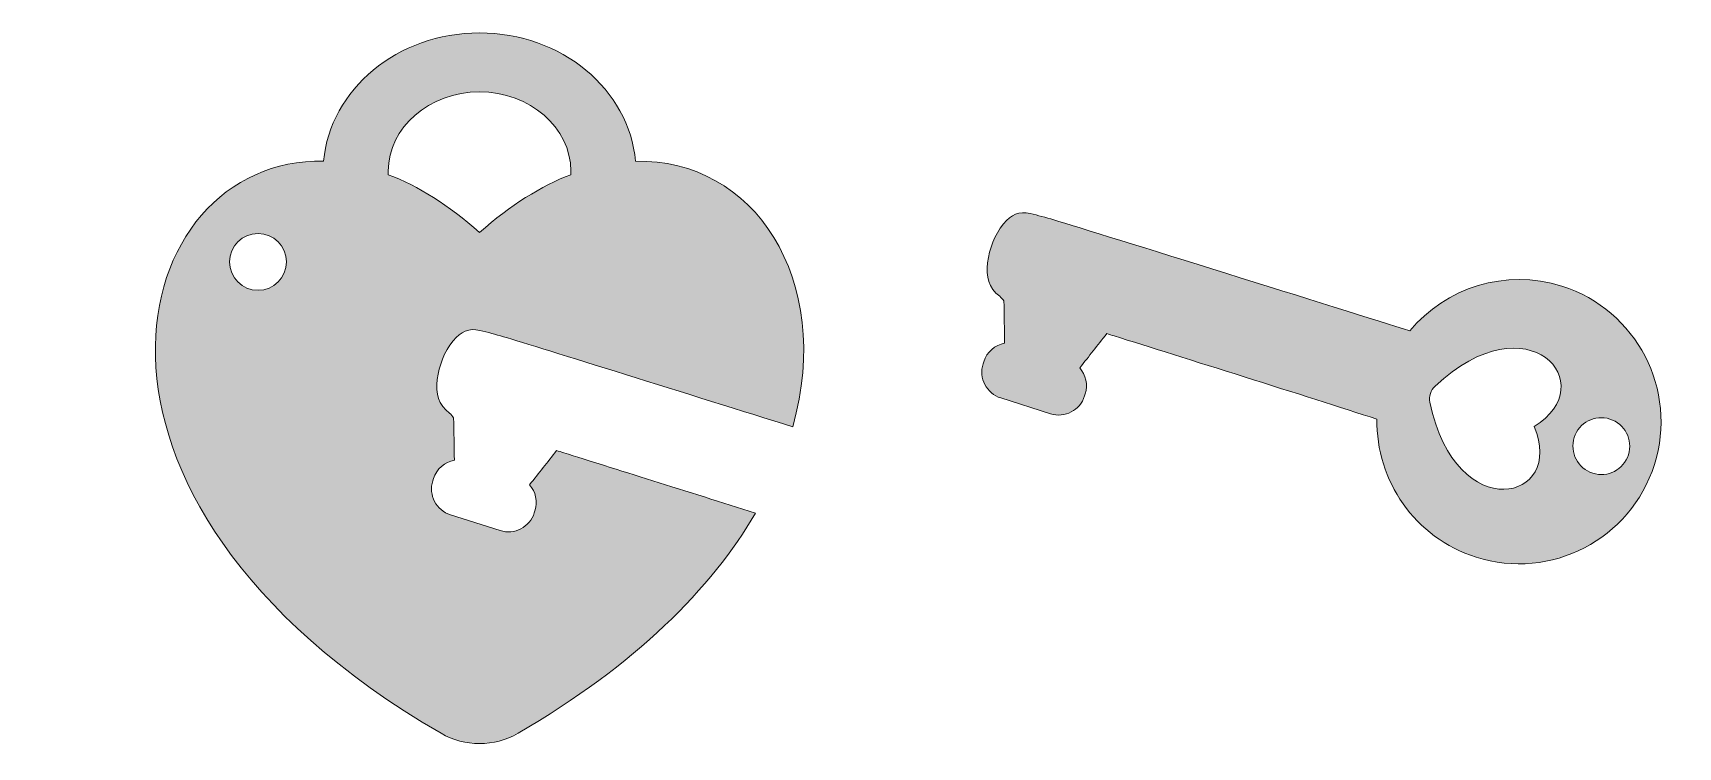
# Model space of a CAD drawing. Header units: inches. Extents: x 831 to 1159, y -1072 to -929.
import ezdxf

# ---------------------------------------------------------------- set-up
doc = ezdxf.new("R2010")
doc.units = ezdxf.units.IN
doc.header["$MEASUREMENT"] = 0
doc.layers.add('_U+0430_U+0440 1', color=7, linetype='Continuous')

msp = doc.modelspace()

# ---------------------------------------------------------------- hatches: boundary and pattern name
at = {"layer": '_U+0430_U+0440 1', "true_color": 0xee5181}
h = msp.add_hatch(color=243, dxfattribs=at)
h.dxf.hatch_style = 2
edge = h.paths.add_edge_path()
edge.add_spline(control_points=[(937.1, -1012.87), (936.6, -1012.73), (936.13, -1012.54), (935.64, -1012.4), (933.8, -1014.83), (932.12, -1016.83), (930.27, -1019.26), (931.46, -1020.64), (931.94, -1022.59), (931.35, -1024.44), (931.35, -1024.44), (931.22, -1024.85), (931.22, -1024.85), (930.32, -1027.7), (927.25, -1029.29), (924.4, -1028.39), (924.4, -1028.39), (914.5, -1025.25), (914.5, -1025.25), (911.65, -1024.34), (910.06, -1021.28), (910.96, -1018.43), (910.96, -1018.43), (911.09, -1018.02), (911.09, -1018.02), (911.71, -1016.06), (913.36, -1014.7), (915.26, -1014.33), (915.19, -1011.64), (915.21, -1008.67), (915.12, -1005.9), (914.88, -1005.68), (914.64, -1005.21), (914.29, -1004.96), (912.09, -1003.33), (911.5, -1001), (911.86, -998.28), (912.25, -995.42), (913.18, -992.82), (915.04, -990.52), (916.54, -988.66), (918.21, -987.95), (920.34, -988.46), (921.92, -988.84), (923.51, -989.25), (925.07, -989.72), (932.51, -991.96), (963.31, -1001.59), (982.78, -1007.67), (991.02, -978.16), (974.9, -954.13), (951.41, -954.74), (950.13, -940.43), (936.67, -929.13), (920.29, -929.13), (903.91, -929.13), (890.44, -940.43), (889.17, -954.74), (849.89, -953.73), (831.18, -1021.59), (912.61, -1068.8), (917.37, -1071.56), (923.21, -1071.56), (927.97, -1068.8), (951.47, -1055.17), (966.61, -1039.83), (975.35, -1024.92), (962.15, -1020.72), (946.62, -1015.84), (937.1, -1012.87)], knot_values=[0, 0, 0, 0, 1, 1, 1, 2, 2, 2, 3, 3, 3, 4, 4, 4, 5, 5, 5, 6, 6, 6, 7, 7, 7, 8, 8, 8, 9, 9, 9, 10, 10, 10, 11, 11, 11, 12, 12, 12, 13, 13, 13, 14, 14, 14, 15, 15, 15, 16, 16, 16, 17, 17, 17, 18, 18, 18, 19, 19, 19, 20, 20, 20, 21, 21, 21, 22, 22, 22, 23, 23, 23, 23], degree=3, periodic=1)
edge = h.paths.add_edge_path()
edge.add_spline(control_points=[(876.09, -980.46), (872.96, -980.46), (870.42, -977.93), (870.42, -974.8), (870.42, -971.66), (872.96, -969.13), (876.09, -969.13), (879.22, -969.13), (881.76, -971.66), (881.76, -974.8), (881.76, -977.93), (879.22, -980.46), (876.09, -980.46)], knot_values=[0, 0, 0, 0, 1, 1, 1, 2, 2, 2, 3, 3, 3, 4, 4, 4, 4], degree=3, periodic=1)
edge = h.paths.add_edge_path()
edge.add_spline(control_points=[(902.08, -956.68), (902.08, -947.98), (910.25, -940.9), (920.29, -940.9), (930.33, -940.9), (938.5, -947.98), (938.5, -956.68), (938.5, -956.68), (938.5, -957.41), (938.5, -957.41), (932.59, -959.68), (926.45, -963.43), (920.29, -968.93), (914.12, -963.44), (907.99, -959.68), (902.08, -957.41), (902.08, -957.41), (902.08, -956.68), (902.08, -956.68)], knot_values=[0, 0, 0, 0, 1, 1, 1, 2, 2, 2, 3, 3, 3, 4, 4, 4, 5, 5, 5, 6, 6, 6, 6], degree=3, periodic=1)
h = msp.add_hatch(color=243, dxfattribs=at)
edge = h.paths.add_edge_path()
edge.add_spline(control_points=[(1136.24, -979.65), (1124.93, -976.06), (1113.05, -979.94), (1105.9, -988.52), (1093.17, -984.56), (1044.48, -969.31), (1034.85, -966.41), (1033.29, -965.94), (1031.71, -965.53), (1030.13, -965.15), (1027.99, -964.64), (1026.33, -965.35), (1024.83, -967.21), (1022.97, -969.52), (1022.04, -972.11), (1021.65, -974.97), (1021.29, -977.69), (1021.88, -980.02), (1024.08, -981.65), (1024.42, -981.9), (1024.67, -982.37), (1024.91, -982.59), (1024.99, -985.36), (1024.98, -988.33), (1025.04, -991.02), (1023.15, -991.39), (1021.5, -992.75), (1020.88, -994.71), (1020.88, -994.71), (1020.75, -995.12), (1020.75, -995.12), (1019.85, -997.97), (1021.44, -1001.03), (1024.29, -1001.94), (1024.29, -1001.94), (1034.19, -1005.08), (1034.19, -1005.08), (1037.04, -1005.98), (1040.11, -1004.39), (1041.01, -1001.54), (1041.01, -1001.54), (1041.14, -1001.14), (1041.14, -1001.14), (1041.73, -999.28), (1041.25, -997.33), (1040.06, -995.95), (1041.91, -993.52), (1043.58, -991.52), (1045.42, -989.09), (1045.92, -989.23), (1046.39, -989.42), (1046.89, -989.56), (1060.23, -993.73), (1085.36, -1001.63), (1099.34, -1006.16), (1099.12, -1018.38), (1106.87, -1029.8), (1119.11, -1033.68), (1134.03, -1038.41), (1149.96, -1030.15), (1154.69, -1015.23), (1159.42, -1000.31), (1151.16, -984.38), (1136.24, -979.65)], knot_values=[0, 0, 0, 0, 1, 1, 1, 2, 2, 2, 3, 3, 3, 4, 4, 4, 5, 5, 5, 6, 6, 6, 7, 7, 7, 8, 8, 8, 9, 9, 9, 10, 10, 10, 11, 11, 11, 12, 12, 12, 13, 13, 13, 14, 14, 14, 15, 15, 15, 16, 16, 16, 17, 17, 17, 18, 18, 18, 19, 19, 19, 20, 20, 20, 21, 21, 21, 21], degree=3, periodic=1)
edge = h.paths.add_edge_path()
edge.add_spline(control_points=[(1130.72, -1007.63), (1137.08, -1022.44), (1115.1, -1027.82), (1109.9, -1002.8), (1109.65, -1001.63), (1110.04, -1000.4), (1110.92, -999.58), (1129.58, -982.13), (1144.46, -999.19), (1130.72, -1007.63)], knot_values=[0, 0, 0, 0, 1, 1, 1, 2, 2, 2, 3, 3, 3, 3], degree=3, periodic=1)
edge = h.paths.add_edge_path()
edge.add_spline(control_points=[(1149.5, -1013.25), (1148.56, -1016.23), (1145.37, -1017.89), (1142.38, -1016.94), (1139.4, -1015.99), (1137.75, -1012.81), (1138.69, -1009.82), (1139.64, -1006.84), (1142.83, -1005.19), (1145.81, -1006.13), (1148.8, -1007.08), (1150.45, -1010.26), (1149.5, -1013.25)], knot_values=[0, 0, 0, 0, 1, 1, 1, 2, 2, 2, 3, 3, 3, 4, 4, 4, 4], degree=3, periodic=1)

# ---------------------------------------------------------------- linework, layer by layer
at = {"layer": '_U+0430_U+0440 1', "lineweight": 0}
for points, knots in [([(937.1, -1012.87), (936.6, -1012.73), (936.13, -1012.54), (935.64, -1012.4), (933.8, -1014.83), (932.12, -1016.83), (930.27, -1019.26), (931.46, -1020.64), (931.94, -1022.59), (931.35, -1024.44), (931.35, -1024.44), (931.22, -1024.85), (931.22, -1024.85), (930.32, -1027.7), (927.25, -1029.29), (924.4, -1028.39), (924.4, -1028.39), (914.5, -1025.25), (914.5, -1025.25), (911.65, -1024.34), (910.06, -1021.28), (910.96, -1018.43), (910.96, -1018.43), (911.09, -1018.02), (911.09, -1018.02), (911.71, -1016.06), (913.36, -1014.7), (915.26, -1014.33), (915.19, -1011.64), (915.21, -1008.67), (915.12, -1005.9), (914.88, -1005.68), (914.64, -1005.21), (914.29, -1004.96), (912.09, -1003.33), (911.5, -1001), (911.86, -998.28), (912.25, -995.42), (913.18, -992.82), (915.04, -990.52), (916.54, -988.66), (918.21, -987.95), (920.34, -988.46), (921.92, -988.84), (923.51, -989.25), (925.07, -989.72), (932.51, -991.96), (963.31, -1001.59), (982.78, -1007.67), (991.02, -978.16), (974.9, -954.13), (951.41, -954.74), (950.13, -940.43), (936.67, -929.13), (920.29, -929.13), (903.91, -929.13), (890.44, -940.43), (889.17, -954.74), (849.89, -953.73), (831.18, -1021.59), (912.61, -1068.8), (917.37, -1071.56), (923.21, -1071.56), (927.97, -1068.8), (951.47, -1055.17), (966.61, -1039.83), (975.35, -1024.92), (962.15, -1020.72), (946.62, -1015.84), (937.1, -1012.87)], [0, 0, 0, 0, 1, 1, 1, 2, 2, 2, 3, 3, 3, 4, 4, 4, 5, 5, 5, 6, 6, 6, 7, 7, 7, 8, 8, 8, 9, 9, 9, 10, 10, 10, 11, 11, 11, 12, 12, 12, 13, 13, 13, 14, 14, 14, 15, 15, 15, 16, 16, 16, 17, 17, 17, 18, 18, 18, 19, 19, 19, 20, 20, 20, 21, 21, 21, 22, 22, 22, 23, 23, 23, 23]), ([(902.08, -956.68), (902.08, -947.98), (910.25, -940.9), (920.29, -940.9), (930.33, -940.9), (938.5, -947.98), (938.5, -956.68), (938.5, -956.68), (938.5, -957.41), (938.5, -957.41), (932.59, -959.68), (926.45, -963.43), (920.29, -968.93), (914.12, -963.44), (907.99, -959.68), (902.08, -957.41), (902.08, -957.41), (902.08, -956.68), (902.08, -956.68)], [0, 0, 0, 0, 1, 1, 1, 2, 2, 2, 3, 3, 3, 4, 4, 4, 5, 5, 5, 6, 6, 6, 6]), ([(1136.24, -979.65), (1124.93, -976.06), (1113.05, -979.94), (1105.9, -988.52), (1093.17, -984.56), (1044.48, -969.31), (1034.85, -966.41), (1033.29, -965.94), (1031.71, -965.53), (1030.13, -965.15), (1027.99, -964.64), (1026.33, -965.35), (1024.83, -967.21), (1022.97, -969.52), (1022.04, -972.11), (1021.65, -974.97), (1021.29, -977.69), (1021.88, -980.02), (1024.08, -981.65), (1024.42, -981.9), (1024.67, -982.37), (1024.91, -982.59), (1024.99, -985.36), (1024.98, -988.33), (1025.04, -991.02), (1023.15, -991.39), (1021.5, -992.75), (1020.88, -994.71), (1020.88, -994.71), (1020.75, -995.12), (1020.75, -995.12), (1019.85, -997.97), (1021.44, -1001.03), (1024.29, -1001.94), (1024.29, -1001.94), (1034.19, -1005.08), (1034.19, -1005.08), (1037.04, -1005.98), (1040.11, -1004.39), (1041.01, -1001.54), (1041.01, -1001.54), (1041.14, -1001.14), (1041.14, -1001.14), (1041.73, -999.28), (1041.25, -997.33), (1040.06, -995.95), (1041.91, -993.52), (1043.58, -991.52), (1045.42, -989.09), (1045.92, -989.23), (1046.39, -989.42), (1046.89, -989.56), (1060.23, -993.73), (1085.36, -1001.63), (1099.34, -1006.16), (1099.12, -1018.38), (1106.87, -1029.8), (1119.11, -1033.68), (1134.03, -1038.41), (1149.96, -1030.15), (1154.69, -1015.23), (1159.42, -1000.31), (1151.16, -984.38), (1136.24, -979.65)], [0, 0, 0, 0, 1, 1, 1, 2, 2, 2, 3, 3, 3, 4, 4, 4, 5, 5, 5, 6, 6, 6, 7, 7, 7, 8, 8, 8, 9, 9, 9, 10, 10, 10, 11, 11, 11, 12, 12, 12, 13, 13, 13, 14, 14, 14, 15, 15, 15, 16, 16, 16, 17, 17, 17, 18, 18, 18, 19, 19, 19, 20, 20, 20, 21, 21, 21, 21]), ([(876.09, -980.46), (872.96, -980.46), (870.42, -977.93), (870.42, -974.8), (870.42, -971.66), (872.96, -969.13), (876.09, -969.13), (879.22, -969.13), (881.76, -971.66), (881.76, -974.8), (881.76, -977.93), (879.22, -980.46), (876.09, -980.46)], [0, 0, 0, 0, 1, 1, 1, 2, 2, 2, 3, 3, 3, 4, 4, 4, 4]), ([(1130.72, -1007.63), (1137.08, -1022.44), (1115.1, -1027.82), (1109.9, -1002.8), (1109.65, -1001.63), (1110.04, -1000.4), (1110.92, -999.58), (1129.58, -982.13), (1144.46, -999.19), (1130.72, -1007.63)], [0, 0, 0, 0, 1, 1, 1, 2, 2, 2, 3, 3, 3, 3]), ([(1149.5, -1013.25), (1148.56, -1016.23), (1145.37, -1017.89), (1142.38, -1016.94), (1139.4, -1015.99), (1137.75, -1012.81), (1138.69, -1009.82), (1139.64, -1006.84), (1142.83, -1005.19), (1145.81, -1006.13), (1148.8, -1007.08), (1150.45, -1010.26), (1149.5, -1013.25)], [0, 0, 0, 0, 1, 1, 1, 2, 2, 2, 3, 3, 3, 4, 4, 4, 4])]:
    msp.add_open_spline(points, degree=3, knots=knots, dxfattribs=at)

doc.saveas('drawing.dxf')
